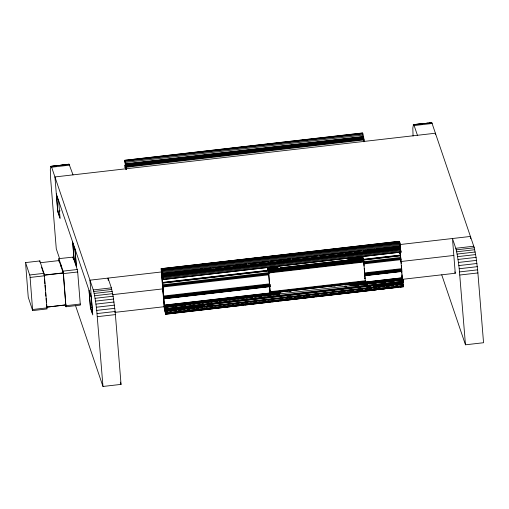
<?xml version="1.0" encoding="UTF-8"?>
<svg xmlns="http://www.w3.org/2000/svg" width="509" height="509" viewBox="0 0 509 509"><rect width="100%" height="100%" fill="white"/><g stroke="black" fill="none" stroke-linecap="round" stroke-linejoin="round"><path stroke-width="0.76" d="M161.156 268.994L164.235 307.964L165.597 314.282L403.58 286.542L403.306 284.13L165.45 311.463L165.387 312.373L164.426 308.219L161.448 270.565L162.587 273.759L161.919 269.643L161.232 268.657L161.156 268.994L163.516 268.727M399.005 242.049C399.584 240.172 400.494 245.376 400.443 246.42L161.817 273.887L161.824 274.79M165.597 314.282L165.45 311.463M277.895 266.951L267.677 268.122L268.695 272.385L270.266 293.197L365.405 282.26L363.591 259.705L363.318 258.827L360.887 259.31M403.313 284.811L403.306 284.13M39.721 261.232L39.797 260.818L44.264 274.332L47.044 308.925L32.652 310.598L28.243 297.205L25.526 262.459L29.993 275.973L32.652 310.598M73.022 257.408L73.099 256.994L77.565 270.508L80.346 305.101L65.954 306.774L65.209 304.586M164.261 305.076L165.368 309.561L403.319 282.253L403.408 281.032L403.134 279.67L165.279 307.01L165.221 307.69L164.439 305.101L162.11 276.139L163.065 279.517L401.079 252.076L400.208 248.036L162.352 275.369L161.849 273.88M403.134 279.67L403.077 280.357L402.301 277.768L400.22 251.936M208.079 268.682L207.939 268.345L207.596 269.051A2.373 0.681 -5.1 0 1 204.268 269.433L203.536 269.204M287.999 259.501L287.859 259.157L287.515 259.864A2.373 0.681 -5.1 0 1 284.187 260.245L283.456 260.023M367.924 250.313L367.778 249.976L367.434 250.676A2.373 0.681 -5.1 0 1 364.107 251.058L363.381 250.835M165.368 309.561L165.279 307.01M364.164 141.496L362.612 132.957L124.756 160.29L124.641 161.926L125.812 165.533L126.137 168.924M270.215 293.216L269.267 289.716L269.433 288.972L269.999 291.288L268.504 272.181L267.677 268.122M347.876 258.909L362.815 257.191L362.987 259.418M73.022 174.873L69.059 164.197L50.728 166.468L50.321 169.688L50.665 179.053L56.276 248.831L59.591 258.61M441.736 274.86L465.474 344.803L483.55 342.729L477.639 269.834L476.074 257.382L474.273 247.775L431.861 122.784L413.48 124.61L412.818 128.026L413.066 136.011M403.535 286.853L400.201 287.165M69.059 164.197L57.803 165.66M431.556 122.535L429.73 122.917M163.065 279.517L401.079 252.076M365.405 282.26L365.22 281.891M50.728 166.468L56.232 165.839M413.225 124.813L414.797 124.629M416.368 124.45L419.511 124.088M421.083 123.91L428.158 123.095M50.983 166.271L69.364 164.445M413.48 124.61L431.861 122.784M51.288 166.519L51.638 167.219L69.714 165.139M413.785 124.864L414.135 125.558L432.211 123.483M124.68 160.386L362.713 133.097M125.424 160.609L126.995 160.424M134.083 159.61L135.661 159.432M138.811 159.069L140.389 158.891M143.538 158.528L145.11 158.344M147.476 158.076L149.048 157.892M152.197 157.529L153.775 157.351M160.863 156.537L162.441 156.352M169.529 155.538L171.1 155.36M182.916 153.998L184.493 153.82M187.643 153.457L189.214 153.279M196.309 152.465L197.88 152.28M201.03 151.917L202.607 151.739M204.968 151.466L206.546 151.288M209.695 150.925L211.273 150.74M218.361 149.926L219.933 149.748M231.748 148.386L233.326 148.208M240.413 147.394L241.985 147.209M245.134 146.846L246.712 146.668M253.8 145.854L255.378 145.676M258.527 145.313L260.099 145.129M267.193 144.314L268.765 144.136M275.853 143.322L277.43 143.137M289.246 141.782L290.817 141.597M302.632 140.242L304.21 140.064M307.36 139.701L308.931 139.517M311.298 139.243L312.87 139.065M316.019 138.702L317.597 138.524M320.746 138.162L322.324 137.977M324.685 137.71L326.263 137.525M329.412 137.163L330.984 136.985M346.737 135.171L348.315 134.993M351.464 134.63L353.042 134.446M360.13 133.632L361.702 133.453M124.756 160.29L124.979 160.799L362.834 133.466M124.979 160.799L125.119 161.366L362.974 134.032M125.119 161.366L125.316 162.409L363.178 135.076M125.316 162.409L125.672 163.739L363.528 136.406M125.672 163.739L125.761 164.146L363.623 136.806M125.761 164.146L125.863 164.661L363.719 137.328M125.863 164.661L125.958 165.272L363.814 137.933M125.958 165.272L126.047 165.928L363.903 138.594M126.372 169.612L126.124 166.608L363.98 139.275M126.181 167.264L364.037 139.93M58.599 201.303L56.493 195.112L57.784 211.146L60.151 210.872M25.584 262.58L39.855 260.939M58.917 261.41L58.783 258.648L73.15 257.109M65.298 303.498L65.807 304.98L63.231 272.932L59.038 260.576L40.014 262.765M74.129 259.316L76.235 265.513L74.944 249.474L72.838 243.283L74.129 259.316L75.707 259.138M29.783 274.968L44.054 273.327M58.879 258.75L63.084 271.138L77.355 269.496M41.483 267.104L44.181 275.064L63.211 272.875M44.334 276.775L44.207 275.223L63.237 273.04M30.158 277.437L44.429 275.795M65.954 306.774L63.46 273.607L77.731 271.971M161.232 268.657L399.088 241.323M161.181 268.752L399.151 241.393M165.883 268.453L167.455 268.275M169.821 268.001L171.393 267.817M174.542 267.46L176.12 267.276M178.481 267.002L180.059 266.824M183.208 266.462L184.786 266.283M187.936 265.921L189.507 265.736M191.874 265.469L193.445 265.284M196.595 264.922L198.173 264.744M200.533 264.47L202.9 264.196M205.261 263.929L207.621 263.656M209.988 263.382L211.559 263.204M213.926 262.93L216.287 262.663M218.647 262.389L221.014 262.116M223.375 261.849L224.953 261.664M227.313 261.391L229.68 261.123M232.04 260.85L233.612 260.672M235.979 260.398L238.339 260.124M240.706 259.857L242.278 259.673M245.427 259.31L247.005 259.132M249.365 258.858L251.732 258.585M254.093 258.317L255.671 258.133M258.82 257.77L260.392 257.592M262.759 257.319L265.119 257.051M267.479 256.778L269.057 256.593M271.418 256.326L273.785 256.052M276.145 255.779L278.506 255.512M280.873 255.238L282.444 255.06M284.811 254.786L287.171 254.513M289.532 254.246L291.11 254.061M294.259 253.698L295.837 253.52M298.198 253.247L299.776 253.068M302.925 252.706L304.497 252.521M306.863 252.254L309.224 251.98M311.591 251.707L313.162 251.529M316.312 251.166L317.89 250.982M320.25 250.714L322.617 250.441M324.977 250.167L326.555 249.989M329.705 249.626L331.276 249.448M333.643 249.175L336.004 248.901M338.364 248.627L339.942 248.449M342.303 248.176L344.669 247.908M347.03 247.635L348.608 247.457M351.757 247.094L353.329 246.91M355.696 246.642L357.267 246.458M360.417 246.095L361.994 245.917M365.144 245.554L366.722 245.37M369.082 245.103L370.66 244.918M373.81 244.555L375.381 244.377M377.748 244.104L380.108 243.836M382.475 243.563L384.836 243.289M387.196 243.016L388.774 242.838M391.135 242.564L393.502 242.297M395.862 242.023L397.44 241.845M161.697 269.159L399.552 241.826M161.588 269.293L399.654 241.953M161.919 269.643L399.775 242.309M162.053 270.203L399.909 242.869M162.193 270.934L400.055 243.601M162.339 271.806L400.195 244.466M161.767 271.927L89.972 280.173L92.765 314.918L90.43 308.034L88.999 290.219M399.54 244.6L470.545 236.437L470.73 238.746M162.466 272.76L400.329 245.427M163.981 273.441L189.183 270.546M190.76 270.368L197.848 269.554M199.426 269.369L202.576 269.007M204.147 268.828L211.235 268.014M212.813 267.829L233.287 265.475M234.865 265.297L246.68 263.942M248.252 263.757L260.067 262.402M261.645 262.218L268.733 261.403M270.311 261.225L290.785 258.871M292.363 258.693L304.172 257.331M305.75 257.153L317.565 255.792M319.137 255.613L326.231 254.799M327.802 254.615L361.67 250.727M363.248 250.543L366.397 250.18M367.969 250.002L375.057 249.187M376.635 249.003L379.784 248.64M381.362 248.462L388.45 247.648M390.021 247.463L400.443 246.42M161.798 273.995L201.278 269.465M370.616 250.002L399.756 246.655L400.208 248.036M161.964 274.236L201.341 269.706M370.679 250.25L399.819 246.897M162.066 274.752L201.449 270.222M369.992 250.854L399.921 247.412M200.82 268.93L201.424 270.394L370.781 250.931L370.819 251.389L370.215 249.925M162.136 275.013L201.513 270.489M225.932 267.683L227.504 267.505M234.592 266.684L236.17 266.506M239.319 266.143L240.897 265.965M283.424 261.072L285.002 260.894M288.151 260.532L289.723 260.353M292.09 260.08L293.661 259.902M296.817 259.539L298.389 259.355M305.476 258.54L307.054 258.362M332.256 255.461L333.834 255.283M340.922 254.468L342.493 254.284M345.643 253.927L347.221 253.743M349.581 253.469L351.159 253.291M354.309 252.928L355.886 252.75M362.974 251.936L364.546 251.751M370.062 251.122L399.991 247.679M162.193 275.184L201.577 270.661M225.99 267.855L227.568 267.677M234.655 266.856L236.227 266.678M283.488 261.244L285.059 261.066M292.147 260.252L293.725 260.074M332.313 255.633L333.891 255.454M340.979 254.64L342.557 254.455M349.645 253.641L351.216 253.463M370.119 251.293L400.049 247.851M162.352 275.369L202.607 270.775M204.179 270.597L211.267 269.776M212.845 269.598L224.66 268.243M226.231 268.058L238.047 266.703M239.624 266.519L242.774 266.156M244.352 265.978L251.44 265.164M253.011 264.979L260.099 264.165M261.677 263.986L268.765 263.172M270.343 262.988L282.151 261.632M283.729 261.454L286.879 261.092M288.457 260.907L300.272 259.552M301.843 259.367L308.931 258.553M310.509 258.375L317.597 257.56M319.175 257.376L330.984 256.021M332.562 255.842L344.377 254.481M345.948 254.303L357.763 252.941M359.341 252.763L366.429 251.949M368.001 251.764L400.297 248.055M162.441 275.388L400.405 248.303M162.549 275.636L162.676 276.088L400.532 248.755M162.676 276.088L162.816 276.737L400.672 249.397M162.816 276.737L162.956 277.532L400.812 250.199M162.956 277.532L163.096 278.442L400.952 251.102M267.562 268.555L269.134 268.37M272.277 268.008L273.855 267.829M267.753 268.657L277.971 267.479M347.952 259.437L362.892 257.719L363.248 259.036M267.829 269.127L278.054 267.95M280.414 267.677L290.633 266.506M292.211 266.322L344.103 260.36M346.464 260.086L362.974 258.19M267.912 269.509L311.947 264.451M313.519 264.266L344.968 260.653M346.54 260.474L363.057 258.578M267.988 269.789L363.362 258.846M51.638 167.219L93.281 289.939L111.356 287.865L113.132 296.232L115.142 311.495L121.053 384.39L102.977 386.465L75.669 305.992M268.052 269.948L363.426 258.973M402.339 279.339L455.262 273.257L452.469 238.517L455.778 248.284L473.854 246.203M268.103 269.974L270.464 269.7M272.035 269.522L275.178 269.159M276.75 268.975L279.11 268.707M280.682 268.523L283.831 268.167M285.403 267.982L288.546 267.619M290.117 267.441L297.199 266.627M298.77 266.449L305.845 265.634M307.417 265.456L310.566 265.094M312.92 264.82L314.492 264.642M316.07 264.457L319.213 264.095M320.785 263.916L323.145 263.643M325.505 263.376L327.86 263.102M329.438 262.924L332.581 262.561M334.152 262.383L337.295 262.02M338.873 261.836L341.227 261.569M342.799 261.384L345.159 261.117M347.52 260.843L354.595 260.029M356.166 259.851L359.316 259.488M268.364 270.209L363.502 259.278M162.613 282.412L268.154 270.285M363.451 259.329L400.475 255.079M162.638 282.654L268.179 270.527M363.477 259.571L400.494 255.321M268.453 270.642L363.591 259.705M162.664 282.902L268.205 270.775M363.509 259.819L400.526 255.569M162.702 283.144L268.237 271.011M363.541 260.061L400.558 255.804M268.536 271.17L363.68 260.239M93.281 289.939L93.701 291.511L111.776 289.436M455.778 248.284L456.198 249.855L474.273 247.775M268.625 271.768L363.763 260.831M268.695 272.385L363.84 261.454M162.95 284.786L269.274 272.563M363.789 261.702L400.806 257.446M268.752 272.989L363.89 262.059M93.701 291.511L94.146 293.458L112.222 291.383M163.052 285.498L269.376 273.282M363.89 262.421L400.907 258.165M456.198 249.855L456.637 251.796L474.712 249.722M163.134 286.249L268.676 274.122M363.98 263.166L400.997 258.916M163.204 286.974L268.746 274.847M364.043 263.891L401.06 259.641M94.146 293.458L94.598 295.742L112.674 293.661M456.637 251.796L457.088 254.08L475.164 252M112.572 294.66L163.128 288.851M400.901 261.524L453.831 255.442M94.598 295.742L95.049 298.312L113.132 296.232M457.088 254.08L457.546 256.651L475.622 254.576M95.049 298.312L95.501 301.118L113.577 299.044M457.546 256.651L457.998 259.463L476.074 257.382M65.795 304.948L46.764 307.131L65.801 304.872M32.741 309.504L47.013 307.869M66.043 305.68L80.314 304.038M163.93 295.983L269.471 283.857M364.768 272.907L401.786 268.65M95.501 301.118L95.94 304.115L114.016 302.034M457.998 259.463L458.431 262.453L476.507 260.379M163.974 296.645L270.298 284.423M364.813 273.562L401.83 269.306M163.987 297.186L270.317 284.964M364.832 274.103L401.849 269.846M163.981 297.574L270.304 285.352M364.819 274.491L401.836 270.241M163.917 298.299L270.247 286.077M364.756 275.216L401.779 270.966M163.917 298.427L270.241 286.211M364.756 275.35L401.773 271.093M163.923 298.611L270.247 286.389M364.762 275.528L401.779 271.272M163.936 298.828L270.26 286.612M364.775 275.744L401.792 271.494M90.475 307.487L92.581 313.684L91.289 297.65L89.19 291.453L90.475 307.487L92.059 307.309M95.94 304.115L96.347 307.226L114.423 305.152M458.431 262.453L458.844 265.571L476.92 263.49M102.977 386.465L96.729 310.401L114.805 308.327M465.474 344.803L459.22 268.746L477.302 266.665M270.254 291.702L365.398 280.764M270.292 292.242L365.437 281.312M270.304 292.694L365.449 281.763M276.368 292.102L277.939 291.918M281.083 291.555L282.654 291.377M289.736 290.563L291.307 290.385M294.45 290.022L296.022 289.844M303.097 289.029L304.675 288.845M307.818 288.482L309.389 288.304M316.464 287.49L318.042 287.311M325.117 286.497L326.689 286.319M329.832 285.956L331.404 285.772M338.485 284.964L340.057 284.779M343.2 284.416L344.771 284.238M351.853 283.424L353.424 283.246M164.439 305.101L270.769 292.885M365.277 282.024L402.301 277.768M270.145 293.069L365.437 282.088M164.534 305.228L270.864 293.012M272.436 292.828L274.803 292.56M276.374 292.376L279.524 292.013M351.986 283.685L354.347 283.418M356.714 283.144L359.074 282.87M361.435 282.603L363.012 282.419M365.373 282.151L402.39 277.895M164.649 305.553L279.638 292.338M333.98 286.09L335.558 285.912M349.734 284.283L402.504 278.219M97.066 313.576L115.142 311.495M289.564 291.422L291.142 291.243M459.563 271.914L477.639 269.834M164.77 306.055L280.548 292.745M349.861 284.779L402.632 278.716M114.792 312.386L164.56 306.666M164.941 306.787L279.937 293.572M344.517 286.153L346.095 285.969M350.033 285.517L402.804 279.454M165.024 307.188L168.174 306.832M169.751 306.647L190.226 304.293M191.804 304.115L198.892 303.3M200.47 303.116L203.619 302.753M205.191 302.575L212.278 301.761M213.856 301.576L217.006 301.213M218.584 301.035L252.451 297.141M254.023 296.963L261.111 296.149M262.689 295.964L274.504 294.609M276.075 294.431L279.231 294.068M344.599 286.554L346.177 286.37M350.898 285.829L358.775 284.925M360.353 284.741L367.441 283.927M369.012 283.748L376.106 282.934M377.678 282.749L380.827 282.387M382.405 282.209L394.221 280.853M395.792 280.669L402.88 279.855M165.279 307.36L168.428 306.997M171.578 306.634L173.155 306.45M175.516 306.183L177.094 305.998M180.243 305.635L181.815 305.457M184.182 305.184L185.753 305.006M188.909 304.643L190.481 304.458M193.63 304.096L195.208 303.918M197.568 303.644L199.146 303.466M202.296 303.103L203.874 302.925M207.023 302.562L208.595 302.378M210.961 302.104L212.533 301.926M215.682 301.563L217.26 301.385M219.621 301.112L221.988 300.838M224.348 300.571L225.926 300.386M229.075 300.024L230.647 299.846M233.014 299.572L234.585 299.394M237.741 299.031L239.313 298.847M246.401 298.032L247.978 297.854M251.128 297.491L252.699 297.307M255.066 297.04L256.638 296.855M259.794 296.493L261.365 296.314M264.515 295.952L266.092 295.774M268.453 295.5L270.82 295.226M273.18 294.959L274.758 294.775M277.908 294.412L279.479 294.234M352.731 285.816L354.302 285.632M357.452 285.269L359.03 285.091M361.39 284.817L362.968 284.639M366.117 284.276L367.695 284.092M370.845 283.736L372.416 283.551M374.783 283.278L376.355 283.099M379.504 282.737L381.082 282.559M383.442 282.285L385.809 282.011M388.17 281.744L390.537 281.471M392.897 281.197L394.469 281.019M396.835 280.745L398.407 280.567M401.563 280.204L403.134 280.02M224.959 300.603L226.537 300.425M344.676 286.847L346.254 286.669M165.552 308.365L403.408 281.032M97.359 316.674L115.441 314.6M459.856 275.019L477.932 272.939M165.552 308.976L403.408 281.636M168.409 308.95L170.769 308.677M173.136 308.403L174.708 308.225M177.075 307.951L179.435 307.678M181.796 307.411L184.163 307.137M185.734 306.959L188.101 306.685M190.461 306.412L192.822 306.144M195.189 305.871L196.76 305.686M199.127 305.419L201.488 305.146M203.848 304.872L206.215 304.605M208.575 304.331L210.153 304.153M212.514 303.879L214.881 303.606M217.241 303.339L219.602 303.065M221.969 302.791L223.54 302.613M225.907 302.34L228.267 302.066M230.628 301.799L232.206 301.614M234.566 301.347L236.933 301.073M239.294 300.8L241.654 300.533M243.232 300.348L245.593 300.075M247.959 299.807L250.32 299.534M252.68 299.26L254.258 299.082M256.619 298.808L258.986 298.541M261.346 298.268L263.707 297.994M266.073 297.727L267.645 297.542M270.801 297.18L272.372 297.002M274.733 296.728L277.1 296.454M279.46 296.187L281.038 296.003M283.398 295.735L285.765 295.462M288.126 295.188L289.697 295.01M292.064 294.736L294.425 294.463M296.792 294.196L299.152 293.922M300.73 293.744L303.09 293.47M305.451 293.197L307.818 292.929M310.178 292.656L312.539 292.382M314.906 292.115L316.477 291.931M318.844 291.657L321.204 291.39M323.565 291.116L325.143 290.938M328.292 290.575L329.87 290.391M332.231 290.124L334.591 289.85M336.958 289.576L338.53 289.398M340.896 289.125L343.257 288.851M345.617 288.584L347.984 288.31M349.556 288.132L351.923 287.859M354.283 287.585L356.65 287.318M359.01 287.044L360.582 286.86M362.949 286.592L365.309 286.319M367.676 286.045L370.037 285.778M372.397 285.504L373.975 285.326M376.336 285.053L378.702 284.779M381.063 284.512L383.423 284.238M385.79 283.965L387.362 283.787M389.729 283.513L392.089 283.239M394.45 282.972L396.027 282.788M399.177 282.425L400.755 282.247M165.52 309.389L403.376 282.056M164.903 310.388L204.281 305.858M373.619 286.402L402.759 283.049L403.115 284.754M164.967 310.655L204.344 306.132M373.682 286.669L402.823 283.322M165.037 310.986L402.893 283.647M203.956 305.489L204.363 306.876L373.714 287.413L373.282 285.594M165.183 311.775L167.55 311.502M169.911 311.228L171.488 311.05M173.849 310.776L176.209 310.509M178.576 310.236L180.937 309.962M183.297 309.695L184.875 309.51M187.236 309.243L189.602 308.969M191.963 308.696L194.323 308.422M195.901 308.244L199.051 307.881M200.629 307.703L202.989 307.43M206.139 307.067L207.717 306.889M210.077 306.615L211.655 306.437M214.804 306.074L216.382 305.89M218.743 305.616L220.321 305.438M223.47 305.076L225.042 304.897M232.129 304.083L233.707 303.898M236.857 303.536L238.435 303.358M241.584 302.995L243.156 302.81M245.523 302.543L247.094 302.359M250.25 301.996L251.821 301.818M254.971 301.455L256.549 301.277M258.909 301.004L260.487 300.819M263.637 300.463L265.208 300.278M272.302 299.464L273.874 299.286M280.962 298.471L282.54 298.287M285.689 297.924L287.267 297.746M294.355 296.932L295.926 296.747M299.076 296.384L300.654 296.206M303.014 295.933L304.592 295.754M307.741 295.392L309.319 295.207M312.469 294.851L314.04 294.666M321.128 293.852L322.706 293.674M329.794 292.86L331.372 292.675M338.46 291.861L340.031 291.682M343.187 291.32L344.758 291.135M347.125 290.868L348.697 290.684M351.846 290.321L353.424 290.143M356.574 289.78L358.151 289.596M365.239 288.781L366.811 288.603M369.96 288.24L371.538 288.062M373.116 287.878L376.266 287.515M377.837 287.337L380.204 287.063M382.564 286.79L384.925 286.522M386.503 286.338L388.863 286.071M391.23 285.797L393.591 285.524M395.951 285.256L397.529 285.072M399.889 284.798L402.256 284.531M166.246 311.762L167.824 311.584M174.911 310.77L176.489 310.585M179.639 310.223L181.21 310.045M188.305 309.23L189.876 309.052M196.964 308.231L198.542 308.053M210.357 306.698L211.929 306.513M223.744 305.158L225.322 304.974M232.409 304.159L233.981 303.981M237.13 303.618L238.708 303.44M241.858 303.078L243.436 302.893M245.796 302.62L247.374 302.441M254.462 301.627L256.033 301.449M267.849 300.087L269.426 299.909M281.242 298.548L282.813 298.369M285.963 298.007L287.54 297.822M289.901 297.555L291.479 297.371M294.628 297.008L296.206 296.83M299.356 296.467L300.927 296.289M303.294 296.015L304.866 295.831M308.015 295.474L309.593 295.29M316.681 294.476L318.259 294.297M325.346 293.483L326.918 293.299M330.074 292.936L331.645 292.758M338.733 291.943L340.311 291.759M343.46 291.396L345.038 291.218M352.126 290.404L353.698 290.219M356.847 289.863L358.425 289.678M360.786 289.405L362.363 289.227M365.513 288.864L367.091 288.686M374.179 287.871L375.75 287.687M387.565 286.332L389.143 286.147M396.231 285.333L397.803 285.155M400.958 284.792L403.319 284.518M165.718 312.647L403.573 285.314M165.737 313.353L403.592 286.013M165.724 313.875L403.58 286.542M165.495 314.142L172.583 313.328M174.161 313.143L208.028 309.249M209.6 309.071L212.756 308.708M214.327 308.53L221.415 307.71M222.993 307.531L230.081 306.717M231.659 306.539L243.467 305.177M245.045 304.999L256.86 303.638M258.432 303.459L265.52 302.645M267.098 302.461L270.247 302.098M271.825 301.92L278.913 301.105M280.484 300.921L300.965 298.573M302.543 298.389L314.352 297.033M315.93 296.849L327.745 295.494M329.317 295.309L336.404 294.495M337.982 294.317L371.85 290.423M373.428 290.245L376.577 289.882M378.149 289.697L385.237 288.883M386.815 288.705L389.964 288.342M391.542 288.164L398.63 287.35M403.319 282.253L402.848 280.866M400.303 249.83L400.691 250.644M399.756 246.655L399.66 247.126M370.17 249.467L370.781 250.931M200.559 268.657L201.469 270.852L201.424 270.394M125.818 169.344L125.131 166.882L125.074 167.569L124.896 164.986L126.06 169.134M414.135 125.558L417.437 135.286M399.826 243.811L400.195 245.739M454.798 271.882L455.262 273.257M120.289 382.132L121.053 384.39M56.308 193.872L91.334 297.103M57.784 211.146L59.884 217.337M111.356 287.865L108.048 278.099L108.232 280.408M402.632 279.95L402.352 279.416M373.11 285.326L373.714 287.413M364.686 278.258L364.813 278.703M203.924 305.056L204.363 306.876M363.661 140.287L363.916 141.801M63.084 271.138L63.46 273.607M363.311 136.851L363.178 136.253M402.543 283.5L402.352 282.578M363.668 138.2L363.992 141.591M400.659 257.675L400.303 255.117M362.815 257.191L362.892 257.719M400.85 251.618L400.92 252.178M163.096 278.442L163.217 279.416M458.844 265.571L459.22 268.746M96.347 307.226L96.729 310.401M126.047 165.928L126.124 166.608M402.148 278.105L401.868 274.656M162.384 281.725L163.701 298.14M435.64 134.751L435.513 133.212L54.947 176.947L57.74 211.693L60.075 218.571L58.643 200.756M400.831 258.954L401.194 263.458M401.372 265.711L401.684 272.347M400.055 252.076L400.176 253.616M399.998 252.458L400.119 254.029M400.309 256.377L400.437 257.942M401.321 268.911L401.633 272.83M401.887 275.961L402.072 278.315M399.826 252.553L399.953 254.125M401.334 271.354L401.461 272.926M363.712 262.04L364.03 265.984M364.221 268.351L364.539 272.296M364.73 274.663L365.042 278.608M74.988 248.926L76.42 266.748M72.653 242.049L74.085 259.864M60.985 264.947L61.125 266.729M44.518 279.104L44.894 283.767M45.021 285.32L45.396 289.977M45.581 292.306L45.893 296.187M46.084 298.522L46.395 302.403M46.58 304.732L46.771 307.061M73.035 257.77L73.061 258.203M370.66 285.848A2.252 1.005 -4.1 0 1 368.72 286.822A2.252 1.005 -4.1 0 1 366.359 286.338M289.449 296.384A2.373 1.063 -4.1 0 1 288.845 296.493M287.63 296.486A2.373 1.063 -4.1 0 1 287.095 296.378M368.771 287.305A2.373 1.063 -4.1 0 1 367.014 287.191M290.741 295.029A2.252 1.005 -4.1 0 1 288.8 296.009A2.252 1.005 -4.1 0 1 286.433 295.525M209.523 305.572A2.373 1.063 -4.1 0 1 208.925 305.674M207.71 305.674A2.373 1.063 -4.1 0 1 207.176 305.559M210.821 304.217A2.252 1.005 -4.1 0 1 208.881 305.19A2.252 1.005 -4.1 0 1 206.514 304.706M283.774 260.137L283.354 259.813L283.761 260.15M363.445 250.772L363.445 250.772M203.606 269.14L203.606 269.14"/></g></svg>
